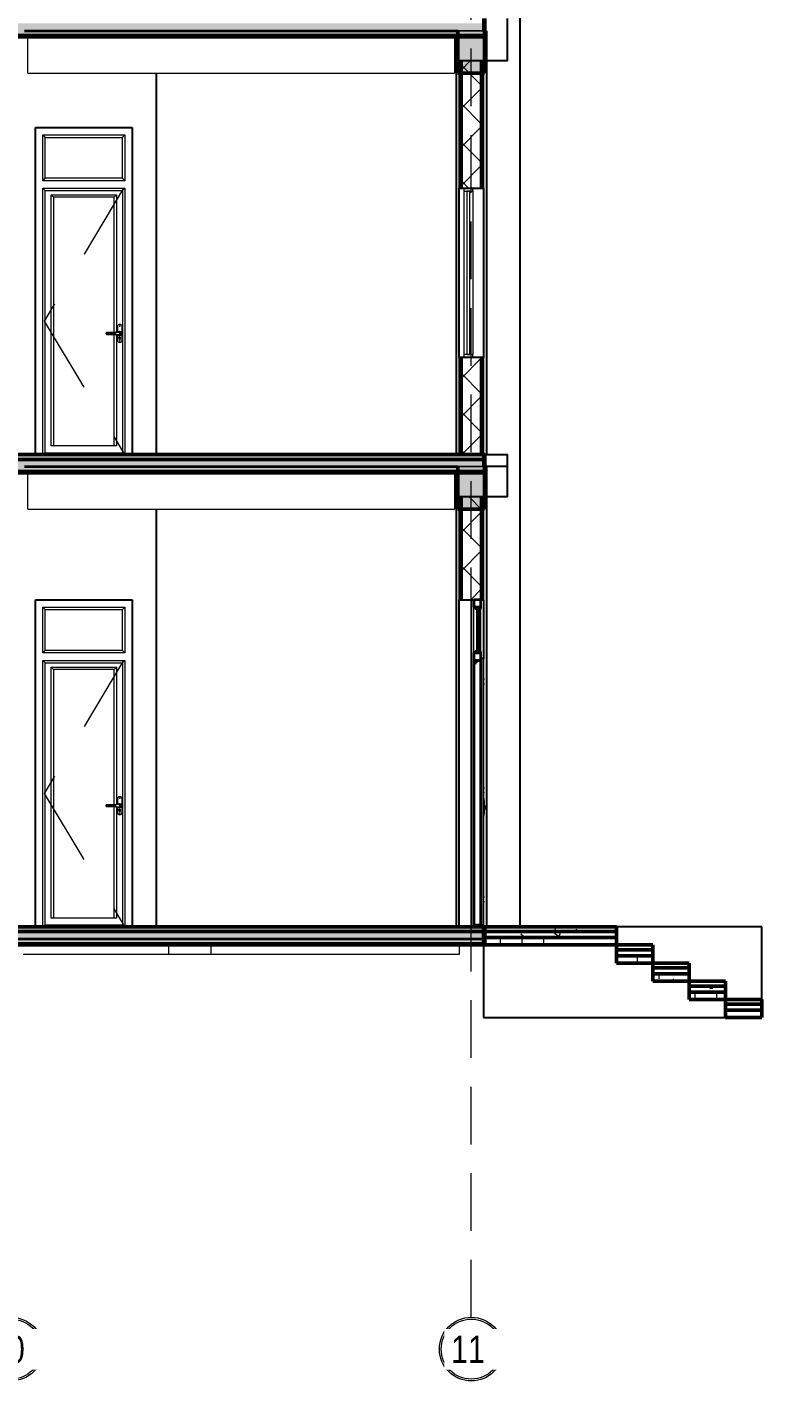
# Model space of a CAD drawing. Header units: millimetres. Extents: x -20510 to 108935, y -243239 to 20306.
# Drawn here: x 98481 to 104550, y -35751 to -24570 of the extents above; entities that cross this region are included whole.
import ezdxf

# ---------------------------------------------------------------- set-up
doc = ezdxf.new("R2010")
doc.units = ezdxf.units.MM
doc.linetypes.add('Centre', pattern=[3175, 635, -476.25, 1587.5, -476.25])
doc.linetypes.add('Hidden', pattern=[714.375, 476.25, -238.125])
for name, color, linetype, lineweight in [('A-DOOR', 2, 'Continuous', 18), ('A-FLOR', 7, 'Continuous', 9), ('A-FLOR-MCUT', 7, 'Continuous', 50), ('A-FLOR-PATT', 8, 'Continuous', 9), ('A-GLAZ', 4, 'Continuous', 18), ('A-WALL', 7, 'Continuous', 25), ('A-WALL-PATT', 8, 'Continuous', 18), ('S-BEAM', 7, 'Continuous', 9), ('S-COLS', 7, 'Continuous', 25), ('S-FNDN', 7, 'Continuous', 9), ('S-GRID', 1, 'Continuous', 9), ('S-GRID-IDEN', 1, 'Continuous', 9)]:
    doc.layers.add(name, color=color, linetype=linetype, lineweight=lineweight)
doc.styles.add('Arial_1', font='arial.ttf', dxfattribs={"width": 0.8, "height": 200})
pattern_1 = [(0, (69470.77, -26654.615), (304.8, 76.2), [25.146, -203.454, 25.146, -203.454, -1219.2]), (0, (69470.77, -26654.615), (304.8, 76.2), [-457.2, 25.146, -432.054, 25.146, -203.454, -533.4]), (0, (69470.77, -26654.615), (304.8, 76.2), [-1143, 25.146, -127.254, 25.146, -355.854]), (120, (69585.07, -26616.515), (-218.39114, 225.86454), [25.146, -203.454, 25.146, -203.454, -1219.2]), (120, (69585.07, -26616.515), (-218.39114, 225.86454), [-457.2, 25.146, -432.054, 25.146, -203.454, -533.4]), (120, (69585.07, -26616.515), (-218.39114, 225.86454), [-1143, 25.146, -127.254, 25.146, -355.854]), (240, (69623.17, -26464.115), (-86.40886, -302.06454), [25.146, -203.454, 25.146, -203.454, -1219.2]), (240, (69623.17, -26464.115), (-86.40886, -302.06454), [-457.2, 25.146, -432.054, 25.146, -203.454, -533.4]), (240, (69623.17, -26464.115), (-86.40886, -302.06454), [-1143, 25.146, -127.254, 25.146, -355.854])]
pattern_2 = [(45, (69470.77, -26654.62), (-159.099, 159.099), []), (135, (69470.77, -26654.62), (-159.099, -159.099), [])]
pattern_3 = [(0, (69470.77, -26654.6), (476.25, 476.25), [476.25, -476.25]), (0, (69470.77, -26476), (476.25, 476.25), [476.25, -476.25]), (0, (69470.77, -26297.43), (476.25, 476.25), [476.25, -476.25]), (90, (69530.3, -26237.9), (-476.25, 476.25), [476.25, -476.25]), (90, (69708.9, -26237.9), (-476.25, 476.25), [476.25, -476.25]), (90, (69887.5, -26237.9), (-476.25, 476.25), [476.25, -476.25])]
pattern_4 = [(50, (69470.77, -26654.6), (546.5526, -47.8174), [57.15, -628.65]), (355, (69470.77, -26654.6), (-105.728, 573.17), [45.72, -502.92]), (100.451, (69516.3, -26658.6), (440.8275, 525.35), [48.57, -534.27]), (46.184, (69470.8, -26502.2), (813.237, -126.128), [85.725, -942.975]), (96.636, (69538.5, -26512.7), (712.207, 742.283), [72.855, -801.405]), (351.184, (69470.8, -26502.2), (712.215, 742.276), [68.58, -754.38]), (21, (69546.97, -26540.3), (454.8433, -306.796), [57.15, -628.65]), (326, (69546.97, -26540.3), (185.406, 552.564), [45.72, -502.92]), (71.451, (69584.87, -26565.9), (640.251, 245.764), [48.57, -534.27]), (37.5, (69470.77, -26654.62), (9.2664, 253.665), [25.146, -471.678, 25.146, -485.394, -504.825]), (37.5, (69470.77, -26654.62), (9.2664, 253.665), [-1007.364, 25.146, -479.679]), (7.5, (69470.77, -26654.62), (200.4594, 300.5414), [25.146, -265.938, 25.146, -460.248, -192.405]), (7.5, (69470.77, -26654.62), (200.4594, 300.5414), [-776.478, 25.146, -167.259]), (327.5, (69300.84, -26654.62), (406.7728, -17.1864), [25.146, -165.354, 25.146, -569.214, -788.67]), (327.5, (69300.84, -26654.62), (406.7728, -17.1864), [-784.86, 25.146, -763.524]), (317.5, (69224.64, -26654.6), (444.388, 76.2803), [25.146, -222.504, 25.146, -369.57, -560.07]), (317.5, (69224.64, -26654.6), (444.388, 76.2803), [-642.366, 25.146, -534.924])]

# ---------------------------------------------------------------- blocks, each defined once
blk = doc.blocks.new('CỬA 1 CÁNH EROWINDOW_có ô chết_ - D5_800x2200-2361260-MẶT CẮT 2-2')
at = {"layer": 'A-DOOR'}
for p, q in [((33611, 2639), (34289, 2639)), ((33611, 2639), (33631, 2619)), ((33611, 2261), (33611, 2639)), ((33611, 2639), (34289, 2639)), ((33611, 2261), (33611, 2639)), ((33631, 2281), (33631, 2619)), ((33631, 2619), (34269, 2619)), ((34269, 2619), (34289, 2639)), ((34269, 2281), (34269, 2619)), ((34289, 2639), (34289, 2261)), ((34289, 2639), (34289, 2261)), ((33611, 2261), (33631, 2281)), ((34289, 2261), (33611, 2261)), ((34289, 2261), (33611, 2261)), ((34269, 2281), (33631, 2281)), ((34289, 2261), (34269, 2281)), ((33611, 2200), (34289, 2200)), ((33611, 2200), (33631, 2180)), ((33611, 0), (33611, 2200)), ((33611, 2200), (34289, 2200)), ((33611, 0), (33611, 2200)), ((33631, 2180), (34269, 2180)), ((33631, 0), (33631, 2180)), ((33679, 2144), (34221, 2144)), ((33679, 2144), (33699, 2124)), ((33679, 71), (33679, 2144)), ((33679, 2144), (34221, 2144)), ((33679, 71), (33679, 2144)), ((34221, 2144), (34201, 2124)), ((34221, 2144), (34221, 1013)), ((34221, 2144), (34221, 1013)), ((34289, 2200), (34269, 2180)), ((34269, 2180), (34269, 0)), ((34289, 2200), (34289, 0)), ((34289, 2200), (34289, 0)), ((34201, 2124), (33699, 2124)), ((33699, 2124), (33699, 71)), ((34201, 1008), (34201, 2124)), ((34211, 1008), (34141, 1008)), ((34221, 1013), (34211, 1008)), ((34222, 1009), (34212, 1004)), ((34247, 1013), (34221, 1013)), ((34247, 1009), (34222, 1009)), ((34227, 1055), (34227, 1013)), ((34267, 945), (34267, 1055)), ((34212, 1004), (34141, 1004)), ((34141, 996), (34212, 996)), ((34141, 992), (34211, 992)), ((34201, 71), (34201, 992)), ((34211, 992), (34221, 987)), ((34212, 996), (34222, 991)), ((34221, 987), (34247, 987)), ((34221, 987), (34221, 71)), ((34221, 987), (34221, 71)), ((34222, 991), (34247, 991)), ((34227, 987), (34227, 945)), ((34243, 960), (34243, 971)), ((34244, 953), (34244, 958)), ((34244, 958), (34244, 953)), ((34245, 973), (34249, 973)), ((34250, 958), (34250, 953)), ((34250, 953), (34250, 958)), ((34251, 971), (34251, 960)), ((33631, 15), (34269, 15)), ((34221, 71), (33679, 71))]:
    blk.add_line(p, q, dxfattribs=at)
at = {"layer": 'A-DOOR', "linetype": 'Centre', "lineweight": 18}
for p, q in [((34277, 2200), (33623, 1100)), ((33623, 1100), (34277, 15))]:
    blk.add_line(p, q, dxfattribs=at)
at = {"layer": 'A-DOOR', "flags": 128}
for points in [[(34141, 1008), (34141, 1008), (34140, 1008), (34140, 1008), (34140, 1008), (34139, 1008), (34139, 1008), (34139, 1008), (34138, 1008), (34138, 1007), (34138, 1007), (34138, 1007), (34137, 1007), (34137, 1007), (34137, 1007), (34136, 1007), (34136, 1006), (34136, 1006), (34136, 1006), (34135, 1006), (34135, 1006), (34135, 1005), (34135, 1005), (34135, 1005), (34134, 1005), (34134, 1004), (34134, 1004), (34134, 1004), (34134, 1003), (34134, 1003), (34134, 1003), (34133, 1003), (34133, 1002), (34133, 1002), (34133, 1002), (34133, 1001), (34133, 1001), (34133, 1001), (34133, 1000), (34133, 1000), (34133, 1000), (34133, 999), (34133, 999), (34133, 999), (34133, 998), (34133, 998), (34133, 998), (34133, 998), (34133, 997), (34134, 997), (34134, 997), (34134, 996), (34134, 996), (34134, 996), (34134, 996), (34135, 995), (34135, 995), (34135, 995), (34135, 995), (34135, 994), (34136, 994), (34136, 994), (34136, 994), (34136, 993), (34137, 993), (34137, 993), (34137, 993), (34137, 993), (34138, 993), (34138, 993), (34138, 992), (34139, 992), (34139, 992), (34139, 992), (34140, 992), (34140, 992), (34140, 992), (34141, 992), (34141, 992), (34141, 992)], [(34247, 987), (34248, 987), (34248, 987), (34249, 987), (34249, 987), (34250, 987), (34250, 987), (34251, 988), (34251, 988), (34252, 988), (34252, 988), (34253, 988), (34253, 988), (34253, 989), (34254, 989), (34254, 989), (34255, 990), (34255, 990), (34256, 990), (34256, 991), (34256, 991), (34257, 991), (34257, 992), (34257, 992), (34258, 993), (34258, 993), (34258, 993), (34258, 994), (34259, 994), (34259, 995), (34259, 995), (34259, 996), (34259, 996), (34260, 997), (34260, 997), (34260, 998), (34260, 998), (34260, 999), (34260, 999), (34260, 1000), (34260, 1000), (34260, 1001), (34260, 1001), (34260, 1002), (34260, 1002), (34260, 1003), (34260, 1003), (34259, 1004), (34259, 1004), (34259, 1005), (34259, 1005), (34259, 1006), (34258, 1006), (34258, 1007), (34258, 1007), (34258, 1008), (34257, 1008), (34257, 1008), (34257, 1009), (34256, 1009), (34256, 1010), (34255, 1010), (34255, 1010), (34255, 1011), (34254, 1011), (34254, 1011), (34253, 1011), (34253, 1012), (34252, 1012), (34252, 1012), (34251, 1012), (34251, 1012), (34250, 1013), (34250, 1013), (34249, 1013), (34249, 1013), (34248, 1013), (34248, 1013), (34247, 1013), (34247, 1013)]]:
    blk.add_lwpolyline(points, dxfattribs=at)
at = {"layer": 'A-DOOR'}
for centre, radius, start, end in [((34247, 1055), 20, 0, 180), ((34247, 1000), 15, 0, 120.3216), ((34247, 1000), 15, 105, 110.0431), ((34247, 1063), 3, 360, 180), ((34247, 1063), 3, 180, 0), ((34247, 1000), 15, 90, 95.2302), ((34247, 1000), 8.66, 270, 90), ((34247, 1000), 15, 75.2401, 80.3895), ((34247, 1000), 15, 60, 65.5028), ((34247, 1000), 15, 45, 50.5307), ((34141, 1000), 3.66, 90, 270), ((34247, 945), 20, 180, 360), ((34247, 1000), 15, 239.6784, 0), ((34247, 1000), 15, 249.9569, 255), ((34245, 971), 2.04, 90, 180), ((34244, 960), 1.99, 180, 268.9596), ((34244, 960), 1.99, 224.4798, 268.9596), ((34247, 1000), 3.02, 0, 180), ((34247, 1000), 3.02, 135, 150), ((34247, 1000), 3.02, 180, 0), ((34247, 1000), 3.02, 210, 225), ((34247, 953), 2.5, 180, 0), ((34247, 938), 3, 0, 180), ((34247, 938), 3, 180, 0), ((34247, 1000), 15, 264.7698, 270), ((34249, 971), 2.04, 0, 90), ((34247, 1000), 15, 279.6105, 284.7599), ((34250, 960), 1.99, 271.0404, 0), ((34250, 960), 1.99, 271.0404, 315.5202), ((34247, 1000), 15, 294.4972, 300), ((34247, 1000), 15, 309.4693, 315)]:
    blk.add_arc(centre, radius, start, end, dxfattribs=at)
for points in [[(34212, 1004), (34212, 1004), (34212, 1005), (34212, 1006), (34211, 1008), (34211, 1008), (34211, 1008)], [(34222, 1009), (34222, 1009), (34222, 1010), (34222, 1011), (34221, 1013), (34221, 1013), (34221, 1013)], [(34212, 996), (34212, 996), (34212, 995), (34212, 994), (34211, 992), (34211, 992), (34211, 992)], [(34222, 991), (34222, 991), (34222, 990), (34222, 989), (34221, 987), (34221, 987), (34221, 987)]]:
    blk.add_open_spline(points, degree=3, knots=[0, 0, 0, 0, 0.166667, 0.333333, 0.666667, 1, 1, 1, 1], dxfattribs=at)
blk = doc.blocks.new('M_Concrete-Rectangular-Column - COT250X400-V4-MẶT CẮT 2-2')
at = {"layer": 'S-COLS'}
for p, q in [((37025, 3750), (37025, 0)), ((37265, 3800), (37275, 3800)), ((37275, 3800), (37275, 0))]:
    blk.add_line(p, q, dxfattribs=at)
blk = doc.blocks.new('CỬA 1 CÁNH EROWINDOW_có ô chết_ - D5_800x2200-V7-MẶT CẮT 2-2')
at = {"layer": 'A-DOOR'}
for p, q in [((33611, 6539), (34289, 6539)), ((33611, 6539), (33631, 6519)), ((33611, 6161), (33611, 6539)), ((33611, 6539), (34289, 6539)), ((33611, 6161), (33611, 6539)), ((33631, 6181), (33631, 6519)), ((33631, 6519), (34269, 6519)), ((34269, 6519), (34289, 6539)), ((34269, 6181), (34269, 6519)), ((34289, 6539), (34289, 6161)), ((34289, 6539), (34289, 6161)), ((33611, 6161), (33631, 6181)), ((34289, 6161), (33611, 6161)), ((34289, 6161), (33611, 6161)), ((34269, 6181), (33631, 6181)), ((34289, 6161), (34269, 6181)), ((33611, 6100), (34289, 6100)), ((33611, 6100), (33631, 6080)), ((33611, 3900), (33611, 6100)), ((33611, 6100), (34289, 6100)), ((33611, 3900), (33611, 6100)), ((33631, 6080), (34269, 6080)), ((33631, 3900), (33631, 6080)), ((33679, 6044), (34221, 6044)), ((33679, 6044), (33699, 6024)), ((33679, 3971), (33679, 6044)), ((33679, 6044), (34221, 6044)), ((33679, 3971), (33679, 6044)), ((34221, 6044), (34201, 6024)), ((34221, 6044), (34221, 4913)), ((34221, 6044), (34221, 4913)), ((34289, 6100), (34269, 6080)), ((34269, 6080), (34269, 3900)), ((34289, 6100), (34289, 3900)), ((34289, 6100), (34289, 3900)), ((34201, 6024), (33699, 6024)), ((33699, 6024), (33699, 3971)), ((34201, 4908), (34201, 6024)), ((34227, 4955), (34227, 4913)), ((34267, 4845), (34267, 4955)), ((34211, 4908), (34141, 4908)), ((34212, 4904), (34141, 4904)), ((34141, 4896), (34212, 4896)), ((34141, 4892), (34211, 4892)), ((34201, 3971), (34201, 4892)), ((34221, 4913), (34211, 4908)), ((34211, 4892), (34221, 4887)), ((34222, 4909), (34212, 4904)), ((34212, 4896), (34222, 4891)), ((34247, 4913), (34221, 4913)), ((34221, 4887), (34247, 4887)), ((34221, 4887), (34221, 3971)), ((34221, 4887), (34221, 3971)), ((34247, 4909), (34222, 4909)), ((34222, 4891), (34247, 4891)), ((34227, 4887), (34227, 4845)), ((34243, 4860), (34243, 4871)), ((34244, 4853), (34244, 4858)), ((34244, 4858), (34244, 4853)), ((34245, 4873), (34249, 4873)), ((34250, 4858), (34250, 4853)), ((34250, 4853), (34250, 4858)), ((34251, 4871), (34251, 4860)), ((33631, 3915), (34269, 3915)), ((34221, 3971), (33679, 3971))]:
    blk.add_line(p, q, dxfattribs=at)
at = {"layer": 'A-DOOR', "linetype": 'Centre', "lineweight": 18}
for p, q in [((34277, 6100), (33623, 5000)), ((33623, 5000), (34277, 3915))]:
    blk.add_line(p, q, dxfattribs=at)
at = {"layer": 'A-DOOR', "flags": 128}
for points in [[(34141, 4908), (34141, 4908), (34140, 4908), (34140, 4908), (34140, 4908), (34139, 4908), (34139, 4908), (34139, 4908), (34138, 4908), (34138, 4907), (34138, 4907), (34138, 4907), (34137, 4907), (34137, 4907), (34137, 4907), (34136, 4907), (34136, 4906), (34136, 4906), (34136, 4906), (34135, 4906), (34135, 4906), (34135, 4905), (34135, 4905), (34135, 4905), (34134, 4905), (34134, 4904), (34134, 4904), (34134, 4904), (34134, 4903), (34134, 4903), (34134, 4903), (34133, 4903), (34133, 4902), (34133, 4902), (34133, 4902), (34133, 4901), (34133, 4901), (34133, 4901), (34133, 4900), (34133, 4900), (34133, 4900), (34133, 4899), (34133, 4899), (34133, 4899), (34133, 4898), (34133, 4898), (34133, 4898), (34133, 4898), (34133, 4897), (34134, 4897), (34134, 4897), (34134, 4896), (34134, 4896), (34134, 4896), (34134, 4896), (34135, 4895), (34135, 4895), (34135, 4895), (34135, 4895), (34135, 4894), (34136, 4894), (34136, 4894), (34136, 4894), (34136, 4893), (34137, 4893), (34137, 4893), (34137, 4893), (34137, 4893), (34138, 4893), (34138, 4893), (34138, 4892), (34139, 4892), (34139, 4892), (34139, 4892), (34140, 4892), (34140, 4892), (34140, 4892), (34141, 4892), (34141, 4892), (34141, 4892)], [(34247, 4887), (34248, 4887), (34248, 4887), (34249, 4887), (34249, 4887), (34250, 4887), (34250, 4887), (34251, 4888), (34251, 4888), (34252, 4888), (34252, 4888), (34253, 4888), (34253, 4888), (34253, 4889), (34254, 4889), (34254, 4889), (34255, 4890), (34255, 4890), (34256, 4890), (34256, 4891), (34256, 4891), (34257, 4891), (34257, 4892), (34257, 4892), (34258, 4893), (34258, 4893), (34258, 4893), (34258, 4894), (34259, 4894), (34259, 4895), (34259, 4895), (34259, 4896), (34259, 4896), (34260, 4897), (34260, 4897), (34260, 4898), (34260, 4898), (34260, 4899), (34260, 4899), (34260, 4900), (34260, 4900), (34260, 4901), (34260, 4901), (34260, 4902), (34260, 4902), (34260, 4903), (34260, 4903), (34259, 4904), (34259, 4904), (34259, 4905), (34259, 4905), (34259, 4906), (34258, 4906), (34258, 4907), (34258, 4907), (34258, 4908), (34257, 4908), (34257, 4908), (34257, 4909), (34256, 4909), (34256, 4910), (34255, 4910), (34255, 4910), (34255, 4911), (34254, 4911), (34254, 4911), (34253, 4911), (34253, 4912), (34252, 4912), (34252, 4912), (34251, 4912), (34251, 4912), (34250, 4913), (34250, 4913), (34249, 4913), (34249, 4913), (34248, 4913), (34248, 4913), (34247, 4913), (34247, 4913)]]:
    blk.add_lwpolyline(points, dxfattribs=at)
at = {"layer": 'A-DOOR'}
for centre, radius, start, end in [((34247, 4955), 20, 0, 180), ((34247, 4963), 3, 0, 180), ((34247, 4963), 3, 180, 0), ((34141, 4900), 3.66, 90, 270), ((34247, 4845), 20, 180, 360), ((34247, 4900), 15, 0, 120.3216), ((34247, 4900), 15, 239.6784, 0), ((34247, 4900), 15, 105, 110.0431), ((34247, 4900), 15, 249.9569, 254.3336), ((34245, 4871), 2.04, 90, 180), ((34244, 4860), 1.99, 180, 268.9596), ((34244, 4860), 1.99, 224.4798, 268.9596), ((34247, 4900), 3.02, 0, 180), ((34247, 4900), 3.02, 135, 150), ((34247, 4900), 3.02, 180, 0), ((34247, 4900), 3.02, 210, 225), ((34247, 4853), 2.5, 180, 0), ((34247, 4838), 3, 0, 180), ((34247, 4838), 3, 180, 0), ((34247, 4900), 15, 90, 95.2302), ((34247, 4900), 15, 264.7698, 270), ((34247, 4900), 8.66, 270, 90), ((34249, 4871), 2.04, 0, 90), ((34247, 4900), 15, 75.2401, 80.3895), ((34247, 4900), 15, 279.6105, 284.7599), ((34250, 4860), 1.99, 271.0404, 0), ((34250, 4860), 1.99, 271.0404, 315.5202), ((34247, 4900), 15, 60, 65.5028), ((34247, 4900), 15, 294.4972, 300), ((34247, 4900), 15, 45, 50.5307), ((34247, 4900), 15, 309.4693, 315)]:
    blk.add_arc(centre, radius, start, end, dxfattribs=at)
for points in [[(34212, 4904), (34212, 4904), (34212, 4905), (34212, 4906), (34211, 4908), (34211, 4908), (34211, 4908)], [(34212, 4896), (34212, 4896), (34212, 4895), (34212, 4894), (34211, 4892), (34211, 4892), (34211, 4892)], [(34222, 4909), (34222, 4909), (34222, 4910), (34222, 4911), (34221, 4913), (34221, 4913), (34221, 4913)], [(34222, 4891), (34222, 4891), (34222, 4890), (34222, 4889), (34221, 4887), (34221, 4887), (34221, 4887)]]:
    blk.add_open_spline(points, degree=3, knots=[0, 0, 0, 0, 0.166667, 0.333333, 0.666667, 1, 1, 1, 1], dxfattribs=at)
blk = doc.blocks.new('M_Concrete-Rectangular-Column - COT250X350-V18-MẶT CẮT 2-2')
at = {"layer": 'S-COLS'}
for p, q in [((37265, 7400), (37275, 7400)), ((37275, 7400), (37275, 3900)), ((37025, 7350), (37025, 3900)), ((37275, 3900), (37265, 3900))]:
    blk.add_line(p, q, dxfattribs=at)
blk = doc.blocks.new('CỬA 2 CÁNH EROWINDOW_có ô chết_ - D2_1400x2200-2361183-MẶT CẮT 2-2')
at = {"layer": 'A-DOOR', "lineweight": 35}
for p, q in [((37172, 2700), (37172, 2639)), ((37230, 2700), (37172, 2700)), ((37230, 2639), (37230, 2700)), ((37198, 2639), (37172, 2639)), ((37172, 2639), (37198, 2619)), ((37172, 2639), (37230, 2639)), ((37198, 2619), (37198, 2639)), ((37210, 2639), (37198, 2639)), ((37198, 2639), (37198, 2261)), ((37230, 2639), (37210, 2639)), ((37210, 2639), (37210, 2619)), ((37210, 2261), (37210, 2639)), ((37210, 2619), (37220, 2619)), ((37220, 2619), (37230, 2629)), ((37230, 2629), (37230, 2639)), ((37198, 2281), (37172, 2261)), ((37172, 2261), (37198, 2261)), ((37172, 2261), (37172, 2200)), ((37230, 2261), (37172, 2261)), ((37198, 2261), (37198, 2281)), ((37198, 2261), (37210, 2261)), ((37220, 2281), (37210, 2281)), ((37210, 2281), (37210, 2261)), ((37210, 2261), (37230, 2261)), ((37230, 2271), (37220, 2281)), ((37230, 2261), (37230, 2271)), ((37230, 2200), (37230, 2261)), ((37230, 2200), (37172, 2200)), ((37172, 2200), (37172, 15)), ((37192, 2200), (37172, 2200)), ((37172, 2200), (37184, 2180)), ((37172, 2200), (37230, 2200)), ((37184, 2180), (37192, 2180)), ((37192, 2180), (37192, 2200)), ((37230, 15), (37230, 2200)), ((37172, 15), (37230, 15))]:
    blk.add_line(p, q, dxfattribs=at)
at = {"layer": 'A-DOOR'}
for p, q in [((37172, 2261), (37172, 2639)), ((37172, 2261), (37172, 2639)), ((37220, 2281), (37220, 2619)), ((37230, 2271), (37230, 2629)), ((37230, 2220), (37240, 2220)), ((37240, 2220), (37250, 2210)), ((37240, 15), (37240, 2220)), ((37250, 2210), (37250, 15)), ((37253, 2050), (37250, 2050)), ((37253, 2050), (37250, 2050)), ((37253, 2050), (37253, 2040)), ((37253, 2012), (37253, 2040)), ((37250, 2002), (37253, 2002)), ((37250, 2002), (37253, 2002)), ((37253, 2012), (37253, 2002)), ((37253, 1150), (37250, 1150)), ((37253, 1150), (37250, 1150)), ((37253, 1150), (37253, 1140)), ((37253, 1112), (37253, 1140)), ((37169, 1008), (37169, 991)), ((37250, 1102), (37253, 1102)), ((37250, 1102), (37253, 1102)), ((37256, 1062), (37250, 1062)), ((37253, 1112), (37253, 1102)), ((37256, 1042), (37256, 1062)), ((37256, 1042), (37256, 932)), ((37169, 992), (37169, 991)), ((37250, 912), (37256, 912)), ((37262, 1002), (37256, 1002)), ((37256, 972), (37262, 972)), ((37256, 912), (37256, 932)), ((37262, 987), (37262, 1002)), ((37262, 972), (37262, 987)), ((37273, 978), (37273, 995)), ((37273, 978), (37273, 979)), ((37253, 250), (37250, 250)), ((37253, 250), (37250, 250)), ((37253, 250), (37253, 240)), ((37253, 212), (37253, 240)), ((37250, 202), (37253, 202)), ((37250, 202), (37253, 202)), ((37253, 212), (37253, 202)), ((37172, 0), (37172, 15)), ((37172, 0), (37172, 15)), ((37184, 0), (37184, 15)), ((37192, 15), (37192, 0)), ((37240, 15), (37230, 15)), ((37230, 15), (37230, 0)), ((37250, 15), (37240, 15))]:
    blk.add_line(p, q, dxfattribs=at)
for points in [[(37169, 1009), (37169, 1009), (37169, 1009), (37170, 1010)], [(37170, 1011), (37171, 1012), (37171, 1012), (37172, 1012)], [(37170, 989), (37171, 988), (37171, 988), (37172, 988)], [(37262, 996), (37262, 996), (37262, 996), (37262, 997)], [(37263, 998), (37264, 998), (37265, 999), (37267, 1000), (37267, 1000)], [(37263, 976), (37264, 975), (37265, 974), (37267, 974), (37267, 974)], [(37267, 1000), (37268, 1000), (37270, 999), (37271, 998), (37272, 998)], [(37267, 974), (37268, 974), (37270, 974), (37271, 975), (37272, 976)], [(37272, 997), (37273, 996), (37273, 996), (37273, 996)]]:
    blk.add_open_spline(points, degree=3, dxfattribs=at)
blk = doc.blocks.new('CUA SO 2 CANH NHOM KINH O O THOANG - K4-2413349-MẶT CẮT 2-2')
at = {"layer": 'A-GLAZ'}
for p, q in [((37163, 6100), (37087, 6100)), ((37087, 6100), (37087, 6075)), ((37087, 6075), (37163, 6075)), ((37137.5, 6075), (37112.5, 6075)), ((37112.5, 6075), (37112.5, 4725)), ((37137.5, 4725), (37137.5, 6075)), ((37163, 6075), (37163, 6100)), ((37163, 4725), (37087, 4725)), ((37087, 4725), (37087, 4700)), ((37087, 4700), (37163, 4700)), ((37112.5, 4725), (37137.5, 4725)), ((37163, 4700), (37163, 4725))]:
    blk.add_line(p, q, dxfattribs=at)
at = {"layer": 'A-GLAZ', "lineweight": 18}
for p, q in [((37087, 6075), (37087, 4725)), ((37163, 6075), (37163, 4725))]:
    blk.add_line(p, q, dxfattribs=at)
blk = doc.blocks.new('Grid - TRUC  D1-102336-MẶT CẮT 2-2')
at = {"layer": 'S-GRID-IDEN'}
for radius in [263, 248]:
    blk.add_circle((550, -3488), radius, dxfattribs=at)

msp = doc.modelspace()

# ---------------------------------------------------------------- hatches: boundary and pattern name
at = {"layer": 'A-FLOR-PATT', "lineweight": 18}
h = msp.add_hatch(dxfattribs=at)
h.set_pattern_fill('FP_4', color=256, style=0, pattern_type=2)
h.set_pattern_definition(pattern_4)
h.paths.add_polyline_path([(102099.4, -24640), (102262.5, -24640), (102262.5, -24540), (60962, -24540), (60962, -24640), (101909.5, -24640)])
h = msp.add_hatch(dxfattribs=at)
h.set_pattern_fill('FP_3', color=256, style=0, pattern_type=2)
h.set_pattern_definition(pattern_3)
h.paths.add_polyline_path([(102099.4, -24650), (102262.5, -24650), (102262.5, -24640), (60962, -24640), (60962, -24650), (101909.5, -24650)])
h = msp.add_hatch(dxfattribs=at)
h.set_pattern_fill('FP_1', color=256, style=0, pattern_type=2)
h.set_pattern_definition(pattern_1)
h.paths.add_polyline_path([(102099.4, -28140), (102262.5, -28140), (102262.5, -28100), (60962, -28100), (60962, -28140), (102004.4, -28140)])
h = msp.add_hatch(dxfattribs=at)
h.set_pattern_fill('FP_4', color=256, style=0, pattern_type=2)
h.set_pattern_definition(pattern_4)
h.paths.add_polyline_path([(102099.4, -28240), (102262.5, -28240), (102262.5, -28140), (60962, -28140), (60962, -28240), (101909.5, -28240)])
h = msp.add_hatch(dxfattribs=at)
h.set_pattern_fill('FP_3', color=256, style=0, pattern_type=2)
h.set_pattern_definition(pattern_3)
h.paths.add_polyline_path([(102099.4, -28250), (102262.5, -28250), (102262.5, -28240), (60962, -28240), (60962, -28250), (101909.5, -28250)])
h = msp.add_hatch(dxfattribs=at)
h.set_pattern_fill('FP_1', color=256, style=0, pattern_type=2)
h.set_pattern_definition(pattern_1)
h.paths.add_polyline_path([(102099.4, -32040), (102262.5, -32040), (102262.5, -32000), (60962, -32000), (60962, -32040), (102004.4, -32040)])
h = msp.add_hatch(dxfattribs=at)
h.set_pattern_fill('FP_4', color=256, style=0, pattern_type=2)
h.set_pattern_definition(pattern_4)
h.paths.add_polyline_path([(82159.6, -32140), (102262.5, -32140), (102262.5, -32040), (60962, -32040), (60962, -32140), (80640.4, -32140)])
h = msp.add_hatch(dxfattribs=at)
h.set_pattern_fill('FP_1', color=256, style=0, pattern_type=2)
h.set_pattern_definition(pattern_1)
h.paths.add_polyline_path([(102250, -32040), (103350, -32040), (103350, -32000), (102250, -32000)])
h = msp.add_hatch(dxfattribs=at)
h.set_pattern_fill('FP_4', color=256, style=0, pattern_type=2)
h.set_pattern_definition(pattern_4)
h.paths.add_polyline_path([(102250, -32090), (103350, -32090), (103350, -32040), (102250, -32040), (102250, -32076.5)])
h = msp.add_hatch(dxfattribs=at)
h.set_pattern_fill('FP_3', color=256, style=0, pattern_type=2)
h.set_pattern_definition(pattern_3)
h.paths.add_polyline_path([(101909.5, -32150), (102262.5, -32150), (102262.5, -32140), (60962, -32140), (60962, -32150), (100390.2, -32150)])
h = msp.add_hatch(dxfattribs=at)
h.set_pattern_fill('FP_3', color=256, style=0, pattern_type=2)
h.set_pattern_definition(pattern_3)
h.paths.add_polyline_path([(103350, -32150), (103350, -32090), (102250, -32090), (102250, -32150)])
h = msp.add_hatch(dxfattribs=at)
h.set_pattern_fill('FP_1', color=256, style=0, pattern_type=2)
h.set_pattern_definition(pattern_1)
h.paths.add_polyline_path([(103350, -32190), (103650, -32190), (103650, -32150), (103350, -32150)])
h = msp.add_hatch(dxfattribs=at)
h.set_pattern_fill('FP_3', color=256, style=0, pattern_type=2)
h.set_pattern_definition(pattern_3)
h.paths.add_polyline_path([(103350, -32300), (103650, -32300), (103650, -32240), (103350, -32240)])
h = msp.add_hatch(dxfattribs=at)
h.set_pattern_fill('FP_1', color=256, style=0, pattern_type=2)
h.set_pattern_definition(pattern_1)
h.paths.add_polyline_path([(103950, -32340), (103950, -32300), (103650, -32300), (103650, -32340)])
h = msp.add_hatch(dxfattribs=at)
h.set_pattern_fill('FP_3', color=256, style=0, pattern_type=2)
h.set_pattern_definition(pattern_3)
h.paths.add_polyline_path([(103950, -32450), (103950, -32390), (103650, -32390), (103650, -32450)])
h = msp.add_hatch(dxfattribs=at)
h.set_pattern_fill('FP_1', color=256, style=0, pattern_type=2)
h.set_pattern_definition(pattern_1)
h.paths.add_polyline_path([(104250, -32490), (104250, -32450), (103950, -32450), (103950, -32490)])
h = msp.add_hatch(dxfattribs=at)
h.set_pattern_fill('FP_4', color=256, style=0, pattern_type=2)
h.set_pattern_definition(pattern_4)
h.paths.add_polyline_path([(104250, -32540), (104250, -32490), (103950, -32490), (103950, -32540)])
h = msp.add_hatch(dxfattribs=at)
h.set_pattern_fill('FP_3', color=256, style=0, pattern_type=2)
h.set_pattern_definition(pattern_3)
h.paths.add_polyline_path([(104250, -32600), (104250, -32540), (103950, -32540), (103950, -32600)])
at = {"layer": 'A-WALL-PATT', "lineweight": 18}
h = msp.add_hatch(dxfattribs=at)
h.set_pattern_fill('FP_1', color=256, style=0, pattern_type=2)
h.set_pattern_definition(pattern_1)
h.paths.add_polyline_path([(102065, -28100), (102065, -27300), (102050, -27300), (102050, -28100)])
h.paths.add_polyline_path([(102050, -25900), (102065, -25900), (102065, -24850), (102050, -24850), (102050, -25614.3)])
h = msp.add_hatch(dxfattribs=at)
h.set_pattern_fill('FP_2', color=256, style=0, pattern_type=2)
h.set_pattern_definition(pattern_2)
h.paths.add_polyline_path([(102235, -28100), (102235, -27300), (102065, -27300), (102065, -28100), (102099.4, -28100)])
h.paths.add_polyline_path([(102235, -25900), (102235, -24850), (102065, -24850), (102065, -25900), (102099.4, -25900)])
h = msp.add_hatch(dxfattribs=at)
h.set_pattern_fill('FP_1', color=256, style=0, pattern_type=2)
h.set_pattern_definition(pattern_1)
h.paths.add_polyline_path([(102250, -28100), (102250, -27300), (102235, -27300), (102235, -28100)])
h.paths.add_polyline_path([(102235, -25900), (102250, -25900), (102250, -24850), (102235, -24850), (102235, -25614.3)])
h = msp.add_hatch(dxfattribs=at)
h.set_pattern_fill('FP_1', color=256, style=0, pattern_type=2)
h.set_pattern_definition(pattern_1)
h.paths.add_polyline_path([(102065, -29300), (102065, -28450), (102050, -28450), (102050, -29300)])
h = msp.add_hatch(dxfattribs=at)
h.set_pattern_fill('FP_2', color=256, style=0, pattern_type=2)
h.set_pattern_definition(pattern_2)
h.paths.add_polyline_path([(102235, -29300), (102235, -28450), (102065, -28450), (102065, -29300)])
h = msp.add_hatch(dxfattribs=at)
h.set_pattern_fill('FP_1', color=256, style=0, pattern_type=2)
h.set_pattern_definition(pattern_1)
h.paths.add_polyline_path([(102250, -29300), (102250, -28450), (102235, -28450), (102235, -29300)])
at = {"layer": 'S-BEAM'}
for points in [[(102040, -24950), (102260, -24950), (102260, -24600), (102040, -24600), (102040, -24691.1)], [(102250, -28550), (102260, -28550), (102260, -28200), (102040, -28200), (102040, -28550)]]:
    msp.add_hatch(color=8, dxfattribs=at).paths.add_polyline_path(points)

# ---------------------------------------------------------------- linework, layer by layer
at = {"layer": 'A-FLOR', "lineweight": 50}
for p, q in [((102262.5, -24650), (102262.5, -24500)), ((60962, -24650), (102262.5, -24650)), ((102262.5, -28100), (60962, -28100)), ((102262.5, -28250), (102262.5, -28100)), ((60962, -28250), (102262.5, -28250)), ((103350, -32000), (60962, -32000)), ((102250, -32000), (102250, -32150)), ((102262.5, -32150), (102262.5, -32000)), ((103350, -32300), (103350, -32000)), ((60962, -32150), (103650, -32150)), ((103650, -32150), (103650, -32450)), ((103350, -32300), (103950, -32300)), ((103950, -32300), (103950, -32600)), ((104250, -32450), (103650, -32450)), ((104250, -32450), (104250, -32750)), ((103950, -32600), (104550, -32600)), ((104550, -32750), (104550, -32600)), ((104250, -32750), (104550, -32750))]:
    msp.add_line(p, q, dxfattribs=at)
at = {"layer": 'A-FLOR'}
for p, q in [((102264.5, -24650), (102262.5, -24650)), ((102025, -24730), (102012.3, -24730)), ((102262.5, -28100), (102264.5, -28100)), ((102264.5, -28250), (102262.5, -28250)), ((102025, -28330), (102012.3, -28330)), ((99650, -32150), (99650, -32230)), ((100000, -32150), (100000, -32230)), ((102050, -32150), (102050, -32230)), ((102050, -32230), (98450, -32230))]:
    msp.add_line(p, q, dxfattribs=at)
at = {"layer": 'A-FLOR-MCUT'}
for p, q in [((102262.5, -24640), (60962, -24640)), ((102262.5, -28140), (60962, -28140)), ((102262.5, -28240), (60962, -28240)), ((103350, -32040), (60962, -32040)), ((102262.5, -32140), (60962, -32140)), ((103350, -32090), (102250, -32090)), ((103650, -32190), (103350, -32190)), ((103650, -32240), (103350, -32240)), ((103950, -32340), (103650, -32340)), ((103950, -32390), (103650, -32390)), ((104250, -32490), (103950, -32490)), ((104250, -32540), (103950, -32540)), ((104550, -32640), (104250, -32640)), ((104550, -32690), (104250, -32690))]:
    msp.add_line(p, q, dxfattribs=at)
at = {"layer": 'A-WALL'}
for p, q in [((102550, -15500), (102550, -32000)), ((102450, -24850), (102450, -24500)), ((102040, -24850), (102012.3, -24850)), ((102450, -24850), (102260, -24850)), ((99546.5, -24950), (99546.5, -28100)), ((98550, -28100), (98550, -25400)), ((98550, -25400), (99350, -25400)), ((99350, -25400), (99350, -28100)), ((102050, -27300), (102050, -25900)), ((102250, -25900), (102250, -27300)), ((102264.5, -28100), (102450, -28100)), ((102450, -28450), (102450, -28100)), ((102450, -28200), (102275, -28200)), ((102040, -28450), (102012.3, -28450)), ((102450, -28450), (102260, -28450)), ((99550, -32000), (99550, -28550)), ((98550, -32000), (98550, -29300)), ((98550, -29300), (99350, -29300)), ((99350, -29300), (99350, -32000)), ((102050, -32000), (102050, -29300)), ((102150, -29300), (102150, -32000)), ((102250, -29300), (102250, -29790)), ((102250, -31985), (102250, -32000)), ((104550, -32000), (103350, -32000)), ((104550, -32600), (104550, -32000)), ((102250, -32150), (102250, -32750)), ((102250, -32750), (104250, -32750))]:
    msp.add_line(p, q, dxfattribs=at)
at = {"layer": 'A-WALL', "lineweight": 25}
for p, q in [((102250, -24850), (102050, -24850)), ((102050, -24850), (102050, -25900)), ((102250, -25900), (102250, -24850)), ((102050, -25900), (102250, -25900)), ((102250, -27300), (102050, -27300)), ((102050, -27300), (102050, -28100)), ((102250, -28100), (102250, -27300)), ((102050, -28450), (102050, -29300)), ((102250, -28450), (102050, -28450)), ((102250, -29300), (102250, -28450)), ((102050, -29300), (102250, -29300))]:
    msp.add_line(p, q, dxfattribs=at)
at = {"layer": 'A-WALL', "lineweight": 50}
for p, q in [((102065, -24850), (102065, -25900)), ((102235, -24850), (102235, -25900)), ((102065, -27300), (102065, -28100)), ((102235, -27300), (102235, -28100)), ((102065, -29300), (102065, -28450)), ((102235, -29300), (102235, -28450))]:
    msp.add_line(p, q, dxfattribs=at)
at = {"layer": 'S-BEAM'}
for p, q in [((98487.7, -24950), (98487.7, -24650)), ((102012.3, -24650), (102012.3, -24950)), ((102250, -24600), (102040, -24600)), ((98487.7, -24950), (102012.3, -24950)), ((98487.7, -28550), (98487.7, -28250)), ((102012.3, -28250), (102012.3, -28550)), ((102250, -28200), (102040, -28200)), ((98487.7, -28550), (102012.3, -28550))]:
    msp.add_line(p, q, dxfattribs=at)
at = {"layer": 'S-BEAM', "lineweight": 50}
for p, q in [((102040, -24600), (102040, -24950)), ((102260, -24600), (102250, -24600)), ((102260, -24950), (102260, -24600)), ((102040, -24950), (102260, -24950)), ((102040, -28200), (102040, -28550)), ((102260, -28200), (102250, -28200)), ((102260, -28550), (102260, -28200)), ((102040, -28550), (102260, -28550))]:
    msp.add_line(p, q, dxfattribs=at)
at = {"layer": 'S-FNDN', "lineweight": 35}
for p, q in [((102250, -24600), (102250, -24500)), ((98460, -24600), (102040, -24600)), ((102250, -28200), (102250, -28100)), ((98460, -28200), (102040, -28200)), ((60962, -32100), (102262.5, -32100))]:
    msp.add_line(p, q, dxfattribs=at)
at = {"layer": 'S-FNDN'}
for p, q in [((102040, -24600), (102250, -24600)), ((102040, -28200), (102250, -28200))]:
    msp.add_line(p, q, dxfattribs=at)
at = {"layer": 'S-GRID', "linetype": 'Hidden'}
msp.add_line((102150, -35225.6), (102150, -11693.7), dxfattribs=at)

# ---------------------------------------------------------------- block references
at = {"layer": 'A-DOOR'}
for name in ['CỬA 1 CÁNH EROWINDOW_có ô chết_ - D5_800x2200-V7-MẶT CẮT 2-2', 'CỬA 1 CÁNH EROWINDOW_có ô chết_ - D5_800x2200-2361260-MẶT CẮT 2-2', 'CỬA 2 CÁNH EROWINDOW_có ô chết_ - D2_1400x2200-2361183-MẶT CẮT 2-2']:
    msp.add_blockref(name, (65000, -32000), dxfattribs=at)
at = {"layer": 'A-GLAZ', "lineweight": 18}
msp.add_blockref('CUA SO 2 CANH NHOM KINH O O THOANG - K4-2413349-MẶT CẮT 2-2', (65000, -32000), dxfattribs=at)
at = {"layer": 'S-COLS'}
for name in ['M_Concrete-Rectangular-Column - COT250X350-V18-MẶT CẮT 2-2', 'M_Concrete-Rectangular-Column - COT250X400-V4-MẶT CẮT 2-2']:
    msp.add_blockref(name, (65000, -32000), dxfattribs=at)
at = {"layer": 'S-GRID-IDEN'}
for p in [(97800, -32000), (101600, -32000)]:
    msp.add_blockref('Grid - TRUC  D1-102336-MẶT CẮT 2-2', p, dxfattribs=at)

# ---------------------------------------------------------------- next in the draw order: texts
at = {"layer": 'S-GRID-IDEN', "char_height": 225, "width": 432.911, "attachment_point": 1, "style": 'Arial_1', "bg_fill": 3, "box_fill_scale": 1.25, "bg_fill_color": 9, "bg_fill_true_color": 13158600, "bg_fill_transparency": 0}
for s, insert in [('10', (98182.6, -35377.2)), ('11', (101982.6, -35377.2))]:
    msp.add_mtext(s, dxfattribs=dict(at, insert=insert))

doc.saveas('drawing.dxf')
